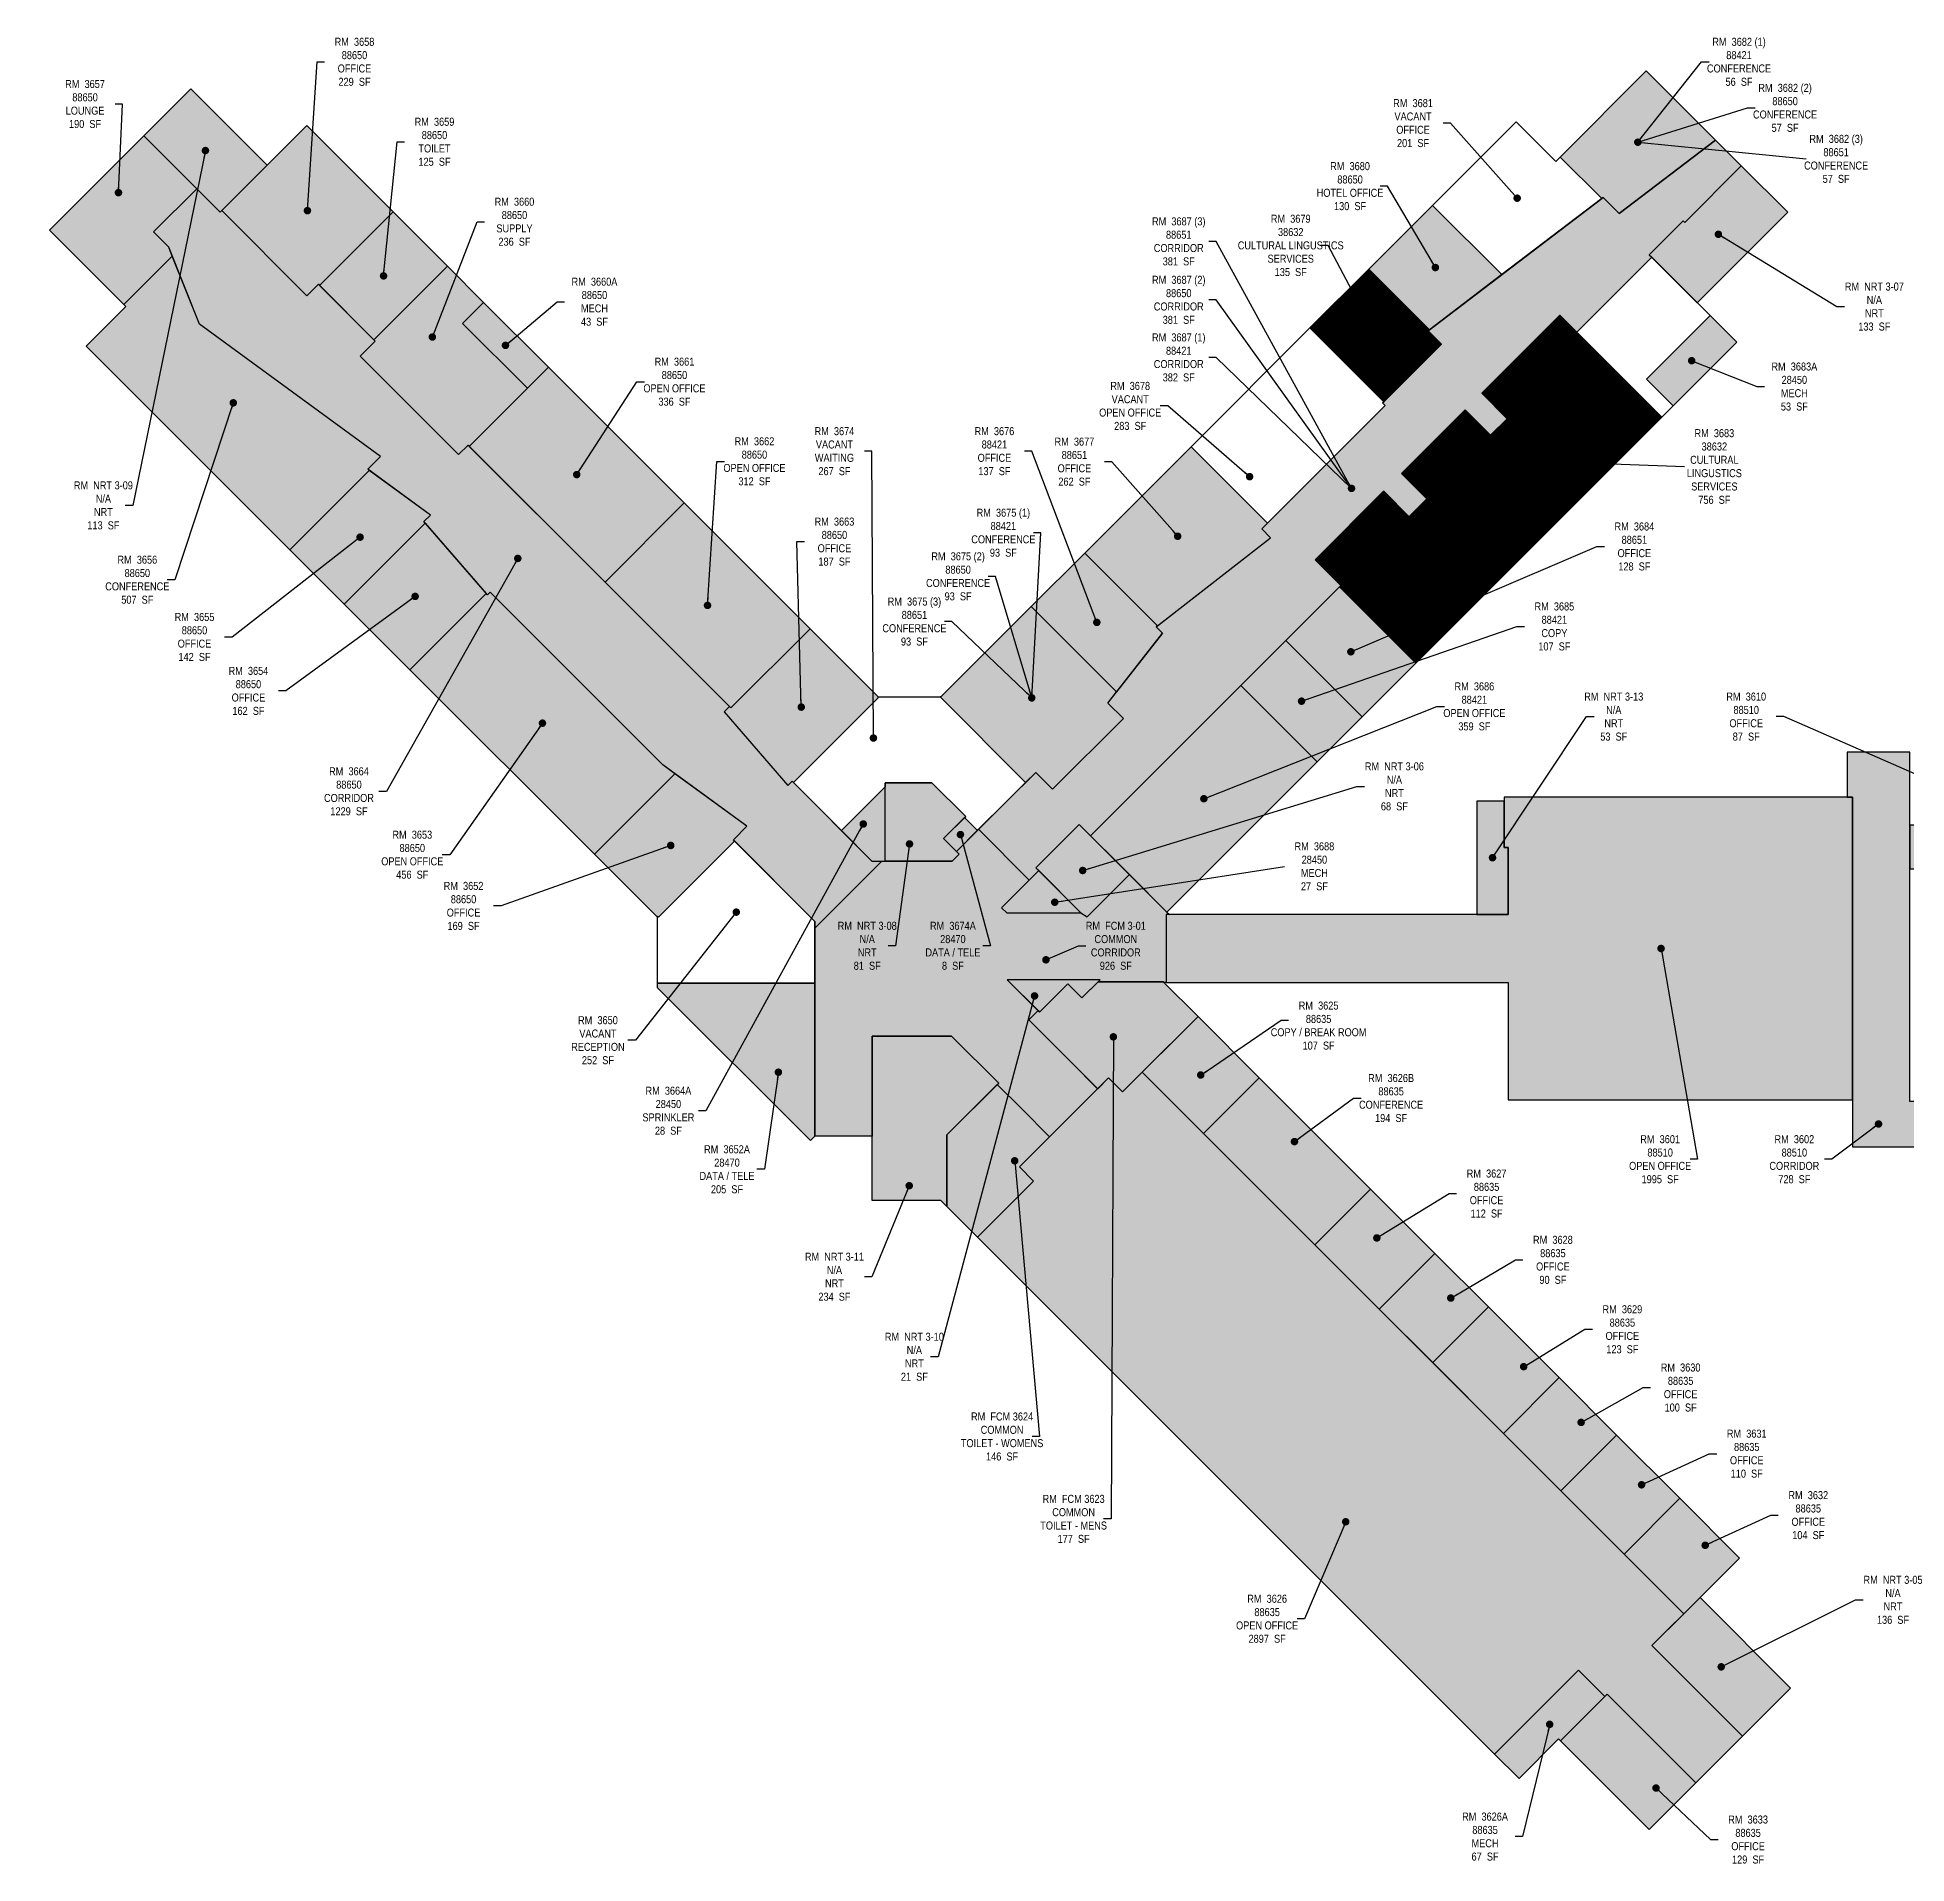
# Model space of a CAD drawing. Header units: inches. Extents: x -3176 to 3496, y 183 to 2924.
# Drawn here: x -3176 to -371, y 183 to 2924 of the extents above; entities that cross this region are included whole.
import ezdxf

# ---------------------------------------------------------------- set-up
doc = ezdxf.new("R2010")
doc.units = ezdxf.units.IN
doc.header["$MEASUREMENT"] = 0
for name, color, linetype in [('0-LABEL', 3, 'Continuous'), ('1-NRT', 200, 'Continuous'), ('1-NRT-PTN', 253, 'Continuous'), ('3-FCM', 190, 'Continuous'), ('3-FCM-PTN', 9, 'Continuous'), ('4-OCC', 6, 'Continuous'), ('4-OCC-PTN', 95, 'Continuous'), ('4-VACANT', 60, 'Continuous')]:
    doc.layers.add(name, color=color, linetype=linetype)
doc.styles.add('ArialN', font='ARIALN.TTF')
doc.dimstyles.new('AB-120', dxfattribs={"dimscale": 120, "dimtxt": 0.125, "dimasz": 0.09375, "dimexe": 0.0625, "dimexo": 0.125, "dimgap": 0.375, "dimtad": 0, "dimtih": 1, "dimtoh": 1, "dimdec": 4, "dimrnd": 0.0625, "dimzin": 0, "dimdsep": 46, "dimlunit": 4, "dimtxsty": 'ArialN', "dimblk": 'ARCHTICK', "dimcen": 0.09375, "dimclrd": 256, "dimclre": 256, "dimclrt": 256, "dimadec": 0, "dimazin": 0, "dimtfac": 1, "dimtdec": 4, "dimtofl": 0, "dimtmove": 2, "dimatfit": 3, "dimldrblk": 'DOT', "dimfxl": 0, "dimfrac": 2, "dimtolj": 1, "dimtzin": 0, "dimlwd": -1, "dimlwe": -1, "dimarcsym": 0})

# ---------------------------------------------------------------- blocks, each defined once
blk = doc.blocks.new('_ArchTick')
at = {"const_width": 0.15}
blk.add_lwpolyline([(-0.5, -0.5), (0.5, 0.5)], dxfattribs=at)
blk = doc.blocks.new('_Dot')
at = {"lineweight": -2}
blk.add_line((-0.5, 0), (-1, 0), dxfattribs=at)
at = {"const_width": 0.5}
blk.add_lwpolyline([(-0.25, 0, 1), (0.25, 0, 1)], format="xyb", close=True, dxfattribs=at)

msp = doc.modelspace()

# ---------------------------------------------------------------- hatches: boundary and pattern name
at = {"layer": '1-NRT-PTN'}
for points in [[(-2830.8, 2731.9), (-2945.3, 2846.5), (-3016, 2775.8), (-2901.5, 2661.2)], [(-549.8, 2661.2), (-619.4, 2730.9), (-704.3, 2646), (-706.7, 2648.5), (-757.6, 2597.6), (-685.5, 2525.5)], [(-1816.2, 1721.5), (-1792.8, 1698.1), (-1803.3, 1687.7), (-1833.3, 1687.7), (-1903.8, 1687.7), (-1903.8, 1805.3), (-1833.6, 1805.3), (-1782.9, 1754.7)], [(-1016.1, 1708), (-1016.1, 1607.5), (-969.1, 1607.5), (-969.1, 1708), (-975.1, 1708), (-975.1, 1777.8), (-1016.1, 1777.8)], [(-1537.2, 1667.4), (-1612.5, 1742.7), (-1677.6, 1677.6), (-1610.1, 1610.1), (-1600.5, 1604.2)], [(-1581.4, 1509.5), (-1720.6, 1509.5), (-1672.2, 1461.1), (-1629.8, 1503.5), (-1608.6, 1482.3)], [(-1804, 1425.1), (-1733.4, 1354.6), (-1811.1, 1277), (-1811.1, 1169.2), (-1820.1, 1178.2), (-1923, 1178.2), (-1923, 1425.1)], [(-753.4, 510.3), (-617.6, 374.6), (-545.5, 446.7), (-681.3, 582.5)]]:
    msp.add_hatch(color=256, dxfattribs=at).paths.add_polyline_path(points)
at = {"layer": '3-FCM-PTN'}
for points in [[(-2009, 1275), (-2009, 1587.2), (-1908.6, 1687.7), (-1803.3, 1687.7), (-1792.8, 1698.1), (-1796.7, 1702), (-1763.5, 1735.3), (-1687.5, 1659.2), (-1729.2, 1617.5), (-1721.2, 1610.1), (-1610.1, 1610.1), (-1600.5, 1604.2), (-1537.2, 1667.4), (-1481, 1611.2), (-1477.1, 1607.5), (-1482.2, 1607.5), (-1482.2, 1505.4), (-1485.4, 1505.4), (-1486.6, 1506.5), (-1584.4, 1506.5), (-1581.4, 1509.5), (-1581.4, 1509.5), (-1720.6, 1509.5), (-1674.3, 1463.2), (-1688.2, 1449.4), (-1624.6, 1385.7), (-1585, 1346.1), (-1657.1, 1274), (-1698.8, 1315.7), (-1735.6, 1352.5), (-1733.4, 1354.6), (-1804, 1425.1), (-1923, 1425.1), (-1923, 1275)], [(-1434.3, 1454.3), (-1547.5, 1341.2), (-1568.7, 1362.4), (-1584.9, 1346.1), (-1624.6, 1385.7), (-1688.2, 1449.4), (-1674.3, 1463.2), (-1672.2, 1461.1), (-1629.8, 1503.5), (-1608.6, 1482.3), (-1584.4, 1506.5), (-1486.6, 1506.5)], [(-1735.6, 1352.5), (-1698.8, 1315.7), (-1657.1, 1274), (-1702.3, 1228.7), (-1681.1, 1207.5), (-1765.3, 1123.4), (-1811.1, 1169.2), (-1811.1, 1277)]]:
    msp.add_hatch(color=256, dxfattribs=at).paths.add_polyline_path(points)
at = {"layer": '4-OCC-PTN'}
for color, points in [(192, [(-802.6, 2659.5), (-826.5, 2683.4), (-828.8, 2681.7), (-891.2, 2744.1), (-761.9, 2873.4), (-658.1, 2769.5)]), (185, [(-2754, 2553.4), (-2752.1, 2551.4), (-2641.8, 2661.7), (-2771.4, 2791.3), (-2899, 2663.7), (-2771.4, 2536.1)]), (185, [(-2936.5, 2696.3), (-3016, 2775.8), (-3157.4, 2634.3), (-3045.9, 2522.8), (-2973.1, 2595.6), (-2978.4, 2609), (-3001.1, 2631.7)]), (185, [(-2529.5, 2311.9), (-2543.7, 2297.7), (-2691.3, 2445.3), (-2668.6, 2468), (-2754, 2553.4), (-2771.4, 2536.1), (-2899, 2663.7), (-2901.5, 2661.2), (-2936.5, 2696.3), (-3001.1, 2631.7), (-2978.4, 2609), (-2932.3, 2493.2), (-2661, 2294.7), (-2680, 2275.6), (-2585.9, 2206.7), (-2595.7, 2197), (-2500.5, 2087.1), (-2496.3, 2091.3), (-2237.1, 1832.1), (-2111, 1739.8), (-2131.4, 1719.4), (-2009, 1596.9), (-2009, 1587.2), (-1908.6, 1687.7), (-1923.7, 1687.7), (-2043.4, 1807.4), (-2049.6, 1801.1), (-2145.2, 1911.4), (-2137.1, 1919.5)]), (185, [(-1178.1, 2575.9), (-1082.4, 2671.6), (-978.5, 2567.7), (-1087.2, 2485)]), (185, [(-2752.1, 2551.4), (-2641.8, 2661.7), (-2560.3, 2580.3), (-2670.6, 2469.9)]), (185, [(-2973.1, 2595.6), (-3045.9, 2522.8), (-3042.9, 2519.8), (-3102.3, 2460.4), (-2796.8, 2154.9), (-2677.8, 2274), (-2680, 2275.6), (-2661, 2294.7), (-2932.3, 2493.2)]), (185, [(-2668.6, 2468), (-2691.3, 2445.3), (-2543.7, 2297.7), (-2529.5, 2311.9), (-2527.6, 2310), (-2440.5, 2397.1), (-2537.7, 2494.3), (-2506.1, 2525.9), (-2560.3, 2580.3), (-2670.6, 2469.9)]), (185, [(-2408.8, 2428.8), (-2506.1, 2525.9), (-2537.7, 2494.3), (-2440.5, 2397.1)]), (55, [(-761.5, 2410.9), (-666.2, 2506.2), (-626.1, 2466.1), (-721.4, 2370.8)]), (185, [(-2205.2, 2225.1), (-2408.8, 2428.8), (-2527.6, 2310), (-2324, 2106.4)]), (137, [(-1325.5, 2172.7), (-1338.9, 2186), (-1330.1, 2194.9), (-1444.6, 2309.4), (-1604.2, 2149.8), (-1495.1, 2040.7)]), (185, [(-2595.7, 2197), (-2585.9, 2206.7), (-2677.8, 2274), (-2796.8, 2154.9), (-2715.3, 2073.4), (-2593.9, 2194.9)]), (185, [(-2135.2, 1917.5), (-2324, 2106.4), (-2205.2, 2225.1), (-2016.4, 2036.3)]), (185, [(-2593.9, 2194.9), (-2502.3, 2089.2), (-2616.7, 1974.8), (-2715.3, 2073.4)]), (192, [(-1604.2, 2149.8), (-1495.1, 2040.7), (-1497.3, 2039), (-1487.9, 2029.6), (-1556.6, 1941.7), (-1684.5, 2069.5)]), (185, [(-2339.8, 1698), (-2219, 1818.8), (-2237.1, 1832.1), (-2496.3, 2091.3), (-2500.5, 2087.1), (-2502.3, 2089.2), (-2616.7, 1974.8)]), (137, [(-1188.1, 1904.1), (-1302.6, 2018.6), (-1222, 2099.2), (-1107.5, 1984.7)]), (192, [(-1556.6, 1941.7), (-1684.5, 2069.5), (-1820.1, 1934), (-1821.1, 1934), (-1820.6, 1933.4), (-1693, 1805.8), (-1677.9, 1820.8), (-1652.5, 1795.4), (-1546.4, 1901.4), (-1569.8, 1924.8)]), (185, [(-1914.3, 1932.6), (-1914, 1934), (-2016.4, 2036.3), (-2135.2, 1917.5), (-2137.1, 1919.5), (-2145.2, 1911.4), (-2049.6, 1801.1), (-2043.4, 1807.4), (-2041.4, 1805.5)]), (192, [(-1370.2, 1951.1), (-1302.6, 2018.6), (-1188.1, 1904.1), (-1255.6, 1836.6)]), (192, [(-1255.6, 1836.6), (-1481, 1611.2), (-1595.5, 1725.7), (-1370.2, 1951.1)]), (193, [(-366.6, 1851.1), (-460.5, 1851.1), (-460.5, 1783.5), (-452.5, 1783.5), (-452.5, 1329.5), (-452.5, 1259), (-137.8, 1259), (-137.8, 1741.7), (-366.6, 1741.7), (-366.6, 1676.2), (-203.1, 1676.2), (-203.1, 1327.1), (-366.6, 1327.1)]), (185, [(-2219, 1818.8), (-2339.8, 1698), (-2246.2, 1604.3), (-2245.2, 1605.2), (-2243.5, 1603.4), (-2129.5, 1717.4), (-2131.4, 1719.4), (-2111, 1739.8)]), (55, [(-1903.8, 1798.9), (-1969.3, 1733.3), (-1923.7, 1687.7), (-1903.8, 1687.7), (-1903.8, 1694.7)]), (193, [(-975.1, 1783.5), (-975.1, 1708), (-969.1, 1708), (-969.1, 1607.5), (-1477.1, 1607.5), (-1478.3, 1607.5), (-1482.2, 1607.5), (-1482.2, 1505.4), (-969.1, 1505.4), (-969.1, 1329.5), (-452.5, 1329.5), (-452.5, 1783.5), (-969.1, 1783.5)]), (62, [(-1796.7, 1702), (-1816.2, 1721.5), (-1784.9, 1752.8), (-1765.4, 1733.3)]), (55, [(-1721.2, 1610.1), (-1610.1, 1610.1), (-1673.3, 1673.4), (-1729.2, 1617.5)]), (62, [(-2009, 1275), (-2015.9, 1268.1), (-2245.2, 1497.4), (-2245.2, 1504.6), (-2009, 1504.6)]), (131, [(-1434.3, 1454.3), (-1342.6, 1362.6), (-1426.2, 1279), (-1518, 1370.7)]), (131, [(-1681.1, 1207.5), (-1765.3, 1123.4), (-989.6, 347.7), (-863.7, 473.6), (-824.1, 434), (-820.5, 437.6), (-687.5, 304.7), (-617.6, 374.6), (-753.4, 510.3), (-705.5, 558.2), (-1518, 1370.7), (-1547.5, 1341.2), (-1568.7, 1362.4), (-1657.1, 1274), (-1702.3, 1228.7)]), (131, [(-1426.2, 1279), (-1259.2, 1111.9), (-1175.5, 1195.5), (-1342.6, 1362.6)]), (131, [(-1259.2, 1111.9), (-1162.5, 1015.2), (-1078.9, 1098.9), (-1175.5, 1195.5)]), (131, [(-1162.5, 1015.2), (-1082.3, 935), (-998.6, 1018.6), (-1078.9, 1098.9)]), (131, [(-1082.3, 935), (-976.1, 828.9), (-892.5, 912.5), (-998.6, 1018.6)]), (131, [(-976.1, 828.9), (-890, 742.8), (-806.4, 826.4), (-892.5, 912.5)]), (131, [(-890, 742.8), (-795, 647.8), (-711.4, 731.4), (-806.4, 826.4)]), (131, [(-795, 647.8), (-705.5, 558.2), (-621.9, 641.8), (-711.4, 731.4)]), (131, [(-952.8, 310.9), (-989.6, 347.7), (-863.7, 473.6), (-824.1, 434), (-890.6, 367.5), (-893.4, 370.3)]), (131, [(-820.5, 437.6), (-890.6, 367.5), (-757.6, 234.6), (-687.5, 304.7)])]:
    msp.add_hatch(color=color, dxfattribs=at).paths.add_polyline_path(points)
h = msp.add_hatch(dxfattribs=at)
h.set_pattern_fill('ANSI31', color=192)
h.paths.add_polyline_path([(-1155.8, 2242.5), (-1117.6, 2204.4), (-1090.9, 2231.1), (-1129.1, 2269.3), (-1033.6, 2364.7), (-995.4, 2326.6), (-970.5, 2351.5), (-1008.7, 2389.7), (-891.5, 2506.9), (-866, 2481.4), (-753.8, 2593.7), (-757.6, 2597.6), (-706.7, 2648.5), (-704.3, 2646), (-619.4, 2730.9), (-658.1, 2769.5), (-802.6, 2659.5), (-826.5, 2683.4), (-1089.2, 2483.4), (-1069.2, 2463.5), (-1157.5, 2375.2), (-1153.6, 2371.3), (-1338.9, 2186), (-1325.5, 2172.7), (-1495.4, 2040.4), (-1497.3, 2039), (-1487.9, 2029.6), (-1569.8, 1924.8), (-1546.4, 1901.4), (-1652.5, 1795.4), (-1677.9, 1820.8), (-1693, 1805.8), (-1763.5, 1735.3), (-1687.5, 1659.2), (-1673.3, 1673.4), (-1677.6, 1677.6), (-1612.5, 1742.7), (-1595.5, 1725.7), (-1220.1, 2101.2), (-1258.6, 2139.7)])
h = msp.add_hatch(dxfattribs=at)
h.set_pattern_fill('ANSI31')
h.paths.add_polyline_path([(-1089.2, 2483.4), (-1087.2, 2485), (-1178.1, 2575.9), (-1266.4, 2487.6), (-1155.7, 2377), (-1069.2, 2463.5)])
h = msp.add_hatch(dxfattribs=at)
h.set_pattern_fill('ANSI31')
h.paths.add_polyline_path([(-738.4, 2353.8), (-891.5, 2506.9), (-1008.7, 2389.7), (-970.5, 2351.5), (-995.4, 2326.6), (-1033.6, 2364.7), (-1129.1, 2269.3), (-1090.9, 2231.1), (-1117.7, 2204.3), (-1155.8, 2242.5), (-1258.6, 2139.7), (-1220.1, 2101.2), (-1222, 2099.2), (-1107.5, 1984.7)])

# ---------------------------------------------------------------- linework, layer by layer
at = {"layer": '1-NRT'}
for points in [[(-2830.8, 2731.9), (-2945.3, 2846.5), (-3016, 2775.8), (-2901.5, 2661.2), (-2830.8, 2731.9)], [(-549.8, 2661.2), (-619.4, 2730.9), (-704.3, 2646), (-706.7, 2648.5), (-757.6, 2597.6), (-685.5, 2525.5), (-549.8, 2661.2)], [(-1016.1, 1708), (-1016.1, 1607.5), (-969.1, 1607.5), (-969.1, 1708), (-975.1, 1708), (-975.1, 1777.8), (-1016.1, 1777.8), (-1016.1, 1708)], [(-1537.2, 1667.4), (-1612.5, 1742.7), (-1677.6, 1677.6), (-1610.1, 1610.1), (-1600.5, 1604.2), (-1537.2, 1667.4)]]:
    msp.add_lwpolyline(points, dxfattribs=at)
for points in [[(-1816.2, 1721.5), (-1792.8, 1698.1), (-1792.8, 1698.1), (-1803.3, 1687.7), (-1803.3, 1687.7), (-1833.3, 1687.7), (-1903.8, 1687.7), (-1903.8, 1805.3), (-1833.6, 1805.3), (-1782.9, 1754.7)], [(-1581.4, 1509.5), (-1720.6, 1509.5), (-1672.2, 1461.1), (-1629.8, 1503.5), (-1608.6, 1482.3), (-1581.4, 1509.5)], [(-1804, 1425.1), (-1804, 1425.1), (-1733.4, 1354.6), (-1811.1, 1277), (-1811.1, 1169.2), (-1820.1, 1178.2), (-1923, 1178.2), (-1923, 1425.1)], [(-753.4, 510.3), (-617.6, 374.6), (-545.5, 446.7), (-681.3, 582.5)]]:
    msp.add_lwpolyline(points, close=True, dxfattribs=at)
at = {"layer": '3-FCM'}
msp.add_lwpolyline([(-2009, 1275), (-2009, 1587.2), (-1908.6, 1687.7), (-1908.6, 1687.7), (-1803.3, 1687.7), (-1792.8, 1698.1), (-1796.7, 1702), (-1763.5, 1735.3), (-1687.5, 1659.2), (-1729.2, 1617.5), (-1721.2, 1610.1), (-1610.1, 1610.1), (-1600.5, 1604.2), (-1537.2, 1667.4), (-1481, 1611.2), (-1477.1, 1607.5), (-1482.2, 1607.5), (-1482.2, 1505.4), (-1485.4, 1505.4), (-1486.6, 1506.5), (-1584.4, 1506.5), (-1581.4, 1509.5), (-1581.4, 1509.5), (-1720.6, 1509.5), (-1674.3, 1463.2), (-1674.3, 1463.2), (-1688.2, 1449.4), (-1688.2, 1449.4), (-1624.6, 1385.7), (-1624.6, 1385.7), (-1624.6, 1385.7), (-1585, 1346.1), (-1657.1, 1274), (-1698.8, 1315.7), (-1698.8, 1315.7), (-1735.6, 1352.5), (-1733.4, 1354.6), (-1733.4, 1354.6), (-1804, 1425.1), (-1923, 1425.1), (-1923, 1275), (-1923, 1275)], close=True, dxfattribs=at)
for points in [[(-1434.3, 1454.3), (-1547.5, 1341.2), (-1568.7, 1362.4), (-1584.9, 1346.1), (-1624.6, 1385.7), (-1624.6, 1385.7), (-1688.2, 1449.4), (-1674.3, 1463.2), (-1672.2, 1461.1), (-1629.8, 1503.5), (-1608.6, 1482.3), (-1584.4, 1506.5), (-1486.6, 1506.5), (-1434.3, 1454.3)], [(-1735.6, 1352.5), (-1698.8, 1315.7), (-1698.8, 1315.7), (-1657.1, 1274), (-1702.3, 1228.7), (-1681.1, 1207.5), (-1681.1, 1207.5), (-1765.3, 1123.4), (-1765.3, 1123.4), (-1811.1, 1169.2), (-1811.1, 1169.2), (-1811.1, 1277), (-1735.6, 1352.5)]]:
    msp.add_lwpolyline(points, dxfattribs=at)
at = {"layer": '4-OCC'}
for points in [[(-802.6, 2659.5), (-826.5, 2683.4), (-828.8, 2681.7), (-891.2, 2744.1), (-761.9, 2873.4), (-658.1, 2769.5), (-658.1, 2769.5), (-658.1, 2769.5), (-658.1, 2769.5)], [(-2754, 2553.4), (-2752.1, 2551.4), (-2641.8, 2661.7), (-2771.4, 2791.3), (-2899, 2663.7), (-2771.4, 2536.1), (-2771.4, 2536.1), (-2771.4, 2536.1)], [(-1652.5, 1795.4), (-1546.4, 1901.4), (-1569.8, 1924.8), (-1487.9, 2029.6), (-1497.3, 2039), (-1325.5, 2172.7), (-1338.9, 2186), (-1153.6, 2371.3), (-1157.5, 2375.2), (-1069.2, 2463.5), (-1089.2, 2483.4), (-826.5, 2683.4), (-802.6, 2659.5), (-658.1, 2769.5), (-619.4, 2730.9), (-704.3, 2646), (-706.7, 2648.5), (-757.6, 2597.6), (-753.8, 2593.7), (-866, 2481.4), (-891.5, 2506.9), (-1008.7, 2389.7), (-970.5, 2351.5), (-995.4, 2326.6), (-1033.6, 2364.7), (-1129.1, 2269.3), (-1090.9, 2231.1), (-1117.6, 2204.4), (-1155.8, 2242.5), (-1258.6, 2139.7), (-1220.1, 2101.2), (-1595.5, 1725.7), (-1612.5, 1742.7), (-1677.6, 1677.6), (-1673.3, 1673.4), (-1687.5, 1659.2), (-1763.5, 1735.3), (-1677.9, 1820.8)], [(-2009, 1596.9), (-2131.4, 1719.4), (-2111, 1739.8), (-2237.1, 1832.1), (-2496.3, 2091.3), (-2500.5, 2087.1), (-2595.7, 2197), (-2585.9, 2206.7), (-2680, 2275.6), (-2661, 2294.7), (-2932.3, 2493.2), (-2978.4, 2609), (-3001.1, 2631.7), (-2936.5, 2696.3), (-2901.5, 2661.2), (-2899, 2663.7), (-2771.4, 2536.1), (-2754, 2553.4), (-2668.6, 2468), (-2691.3, 2445.3), (-2543.7, 2297.7), (-2529.5, 2311.9), (-2137.1, 1919.5), (-2145.2, 1911.4), (-2049.6, 1801.1), (-2043.4, 1807.4), (-1923.7, 1687.7), (-1908.6, 1687.7), (-2009, 1587.2)], [(-1178.1, 2575.9), (-1082.4, 2671.6), (-978.5, 2567.7), (-1087.2, 2485)], [(-2595.7, 2197), (-2585.9, 2206.7), (-2677.8, 2274), (-2796.8, 2154.9), (-2715.3, 2073.4), (-2593.9, 2194.9), (-2595.7, 2197)], [(-2135.2, 1917.5), (-2135.2, 1917.5), (-2135.2, 1917.5), (-2324, 2106.4), (-2205.2, 2225.1), (-2016.4, 2036.3)], [(-1604.2, 2149.8), (-1495.1, 2040.7), (-1497.3, 2039), (-1487.9, 2029.6), (-1556.6, 1941.7), (-1684.5, 2069.5)], [(-975.1, 1783.5), (-975.1, 1708), (-969.1, 1708), (-969.1, 1607.5), (-1477.1, 1607.5), (-1478.3, 1607.5), (-1482.2, 1607.5), (-1482.2, 1505.4), (-969.1, 1505.4), (-969.1, 1329.5), (-452.5, 1329.5), (-452.5, 1329.5), (-452.5, 1329.5), (-452.5, 1783.5), (-452.5, 1783.5), (-452.5, 1783.5), (-969.1, 1783.5)], [(-1796.7, 1702), (-1816.2, 1721.5), (-1784.9, 1752.8), (-1765.4, 1733.3)], [(-2009, 1275), (-2015.9, 1268.1), (-2245.2, 1497.4), (-2245.2, 1504.6), (-2009, 1504.6)], [(-1434.3, 1454.3), (-1342.6, 1362.6), (-1426.2, 1279), (-1518, 1370.7)], [(-1681.1, 1207.5), (-1765.3, 1123.4), (-989.6, 347.7), (-863.7, 473.6), (-824.1, 434), (-820.5, 437.6), (-687.5, 304.7), (-617.6, 374.6), (-753.4, 510.3), (-705.5, 558.2), (-1518, 1370.7), (-1518, 1370.7), (-1518, 1370.7), (-1518, 1370.7), (-1518, 1370.7), (-1518, 1370.7), (-1547.5, 1341.2), (-1568.7, 1362.4), (-1657.1, 1274), (-1657.1, 1274), (-1702.3, 1228.7), (-1681.1, 1207.5)], [(-1426.2, 1279), (-1259.2, 1111.9), (-1175.5, 1195.5), (-1342.6, 1362.6)], [(-1259.2, 1111.9), (-1162.5, 1015.2), (-1078.9, 1098.9), (-1175.5, 1195.5)], [(-1162.5, 1015.2), (-1082.3, 935), (-998.6, 1018.6), (-1078.9, 1098.9)], [(-1082.3, 935), (-976.1, 828.9), (-892.5, 912.5), (-998.6, 1018.6)], [(-976.1, 828.9), (-890, 742.8), (-806.4, 826.4), (-892.5, 912.5)], [(-890, 742.8), (-795, 647.8), (-711.4, 731.4), (-806.4, 826.4)], [(-795, 647.8), (-705.5, 558.2), (-621.9, 641.8), (-711.4, 731.4)], [(-952.8, 310.9), (-989.6, 347.7), (-863.7, 473.6), (-824.1, 434), (-890.6, 367.5), (-893.4, 370.3)]]:
    msp.add_lwpolyline(points, close=True, dxfattribs=at)
for points in [[(-2936.5, 2696.3), (-3016, 2775.8), (-3157.4, 2634.3), (-3045.9, 2522.8), (-3045.9, 2522.8), (-2973.1, 2595.6), (-2978.4, 2609), (-3001.1, 2631.7), (-2936.5, 2696.3)], [(-2752.1, 2551.4), (-2641.8, 2661.7), (-2560.3, 2580.3), (-2670.6, 2469.9), (-2752.1, 2551.4)], [(-2973.1, 2595.6), (-3045.9, 2522.8), (-3042.9, 2519.8), (-3102.3, 2460.4), (-2796.8, 2154.9), (-2677.8, 2274), (-2677.8, 2274), (-2680, 2275.6), (-2680, 2275.6), (-2661, 2294.7), (-2661, 2294.7), (-2661, 2294.7), (-2661, 2294.7), (-2932.3, 2493.2), (-2973.1, 2595.6)], [(-2668.6, 2468), (-2691.3, 2445.3), (-2543.7, 2297.7), (-2529.5, 2311.9), (-2527.6, 2310), (-2440.5, 2397.1), (-2537.7, 2494.3), (-2506.1, 2525.9), (-2560.3, 2580.3), (-2670.6, 2469.9), (-2668.6, 2468)], [(-1107.5, 1984.7), (-721.4, 2370.8), (-721.4, 2370.8), (-761.5, 2410.9), (-666.2, 2506.2), (-753.8, 2593.7), (-866, 2481.4), (-891.5, 2506.9), (-1008.7, 2389.7), (-970.5, 2351.5), (-995.4, 2326.6), (-1033.6, 2364.7), (-1129.1, 2269.3), (-1090.9, 2231.1), (-1117.6, 2204.4), (-1155.8, 2242.5), (-1258.6, 2139.7), (-1220.1, 2101.2), (-1222, 2099.2), (-1107.5, 1984.7)], [(-1069.2, 2463.5), (-1089.2, 2483.4), (-1087.2, 2485), (-1178.1, 2575.9), (-1266.4, 2487.6), (-1266.4, 2487.6), (-1155.7, 2377), (-1069.2, 2463.5)], [(-2408.8, 2428.8), (-2506.1, 2525.9), (-2506.1, 2525.9), (-2537.7, 2494.3), (-2537.7, 2494.3), (-2440.5, 2397.1), (-2408.8, 2428.8)], [(-1258.6, 2139.7), (-1155.9, 2242.6), (-1117.7, 2204.3), (-1090.9, 2231.1), (-1129.1, 2269.3), (-1033.6, 2364.7), (-995.4, 2326.6), (-970.5, 2351.5), (-1008.7, 2389.7), (-891.5, 2506.9), (-738.4, 2353.8), (-1107.5, 1984.7), (-1222, 2099.2), (-1220.1, 2101.2), (-1258.7, 2139.7)], [(-761.5, 2410.9), (-666.2, 2506.2), (-626.1, 2466.1), (-721.4, 2370.8), (-761.5, 2410.9)], [(-866, 2481.4), (-738.4, 2353.8)], [(-2205.2, 2225.1), (-2408.8, 2428.8), (-2408.8, 2428.8), (-2527.6, 2310), (-2527.6, 2310), (-2324, 2106.4), (-2205.2, 2225.1)], [(-1325.5, 2172.7), (-1338.9, 2186), (-1330.1, 2194.9), (-1330.1, 2194.9), (-1444.6, 2309.4), (-1604.2, 2149.8), (-1604.2, 2149.8), (-1495.1, 2040.7), (-1325.5, 2172.7)], [(-2593.9, 2194.9), (-2502.3, 2089.2), (-2502.3, 2089.2), (-2502.3, 2089.2), (-2616.7, 1974.8), (-2715.3, 2073.4), (-2593.9, 2194.9)], [(-2339.8, 1698), (-2219, 1818.8), (-2237.1, 1832.1), (-2496.3, 2091.3), (-2500.5, 2087.1), (-2502.3, 2089.2), (-2616.7, 1974.8), (-2339.8, 1698), (-2339.8, 1698)], [(-1188.1, 1904.1), (-1302.6, 2018.6), (-1222, 2099.2), (-1222, 2099.2), (-1107.5, 1984.7), (-1188.1, 1904.1)], [(-1556.6, 1941.7), (-1684.5, 2069.5), (-1820.1, 1934), (-1821.1, 1934), (-1820.6, 1933.4), (-1693, 1805.8), (-1677.9, 1820.8), (-1652.5, 1795.4), (-1546.4, 1901.4), (-1569.8, 1924.8), (-1556.6, 1941.7)], [(-1914.3, 1932.6), (-1914, 1934), (-2016.4, 2036.3), (-2135.2, 1917.5), (-2137.1, 1919.5), (-2137.1, 1919.5), (-2145.2, 1911.4), (-2049.6, 1801.1), (-2043.4, 1807.4), (-2041.4, 1805.5), (-1914.3, 1932.6), (-1914.3, 1932.6), (-1914.3, 1932.6)], [(-1370.2, 1951.1), (-1302.6, 2018.6), (-1302.6, 2018.6), (-1188.1, 1904.1), (-1255.6, 1836.6), (-1370.2, 1951.1)], [(-1255.6, 1836.6), (-1481, 1611.2), (-1595.5, 1725.7), (-1370.2, 1951.1), (-1370.2, 1951.1), (-1255.6, 1836.6)], [(-366.6, 1851.1), (-460.5, 1851.1), (-460.5, 1783.5), (-452.5, 1783.5), (-452.5, 1329.5), (-452.5, 1259), (-137.8, 1259), (-137.8, 1741.7), (-366.6, 1741.7), (-366.6, 1676.2), (-203.1, 1676.2), (-203.1, 1327.1), (-366.6, 1327.1), (-366.6, 1851.1)], [(-2219, 1818.8), (-2339.8, 1698), (-2246.2, 1604.3), (-2245.2, 1605.2), (-2243.5, 1603.4), (-2129.5, 1717.4), (-2131.4, 1719.4), (-2111, 1739.8), (-2219, 1818.8)], [(-1903.8, 1798.9), (-1969.3, 1733.3), (-1923.7, 1687.7), (-1903.8, 1687.7), (-1903.8, 1694.7), (-1903.8, 1798.9)], [(-1721.2, 1610.1), (-1610.1, 1610.1), (-1673.3, 1673.4), (-1729.2, 1617.5), (-1721.2, 1610.1)], [(-820.5, 437.6), (-890.6, 367.5), (-757.6, 234.6), (-687.5, 304.7), (-820.5, 437.6)]]:
    msp.add_lwpolyline(points, dxfattribs=at)
at = {"layer": '4-VACANT'}
for points in [[(-891.2, 2744.1), (-828.8, 2681.7), (-978.5, 2567.7), (-978.5, 2567.7), (-1082.4, 2671.6), (-957, 2797), (-897.6, 2737.6), (-891.2, 2744.1)], [(-2041.4, 1805.5), (-1914.3, 1932.6), (-1914, 1934), (-1821.1, 1934), (-1693, 1805.8), (-1765.4, 1733.3), (-1784.9, 1752.8), (-1782.9, 1754.7), (-1833.6, 1805.3), (-1903.8, 1805.3), (-1903.8, 1798.9), (-1969.3, 1733.3), (-2041.4, 1805.5)]]:
    msp.add_lwpolyline(points, dxfattribs=at)
for points in [[(-1155.7, 2377), (-1266.4, 2487.6), (-1444.6, 2309.4), (-1330.1, 2194.9), (-1153.6, 2371.3), (-1157.5, 2375.2)], [(-2245.2, 1605.2), (-2243.5, 1603.4), (-2129.5, 1717.4), (-2009, 1596.9), (-2009, 1596.9), (-2009, 1596.9), (-2009, 1504.6), (-2245.2, 1504.6)]]:
    msp.add_lwpolyline(points, close=True, dxfattribs=at)

# ---------------------------------------------------------------- texts
at = {"char_height": 12, "attachment_point": 5, "style": 'ArialN'}
for s, insert, width in [('RM  3679\\P38632\\PCULTURAL LINGUSTICS SERVICES\\P135  SF', (-1295.3, 2611.5), 177.679), ('RM  3683\\P38632\\PCULTURAL LINGUSTICS SERVICES\\P756  SF', (-659.8, 2279.7), 127.027)]:
    msp.add_mtext(s, dxfattribs=dict(at, insert=insert, width=width))
at = {"layer": '0-LABEL', "char_height": 12, "attachment_point": 5, "style": 'ArialN'}
for s, insert in [('RM  3658\\P88650\\POFFICE\\P229  SF', (-2699.8, 2887)), ('RM  3682 (1)\\P88421\\PCONFERENCE\\P56  SF', (-622.8, 2887)), ('RM  3657\\P88650\\PLOUNGE\\P190  SF', (-3104, 2823.7)), ('RM  3682 (2)\\P88650\\PCONFERENCE\\P57  SF', (-553.7, 2817.9)), ('RM  3681\\PVACANT\\POFFICE\\P201  SF', (-1111.8, 2795)), ('RM  3659\\P88650\\PTOILET\\P125  SF', (-2579.8, 2767)), ('RM  3682 (3)\\P88651\\PCONFERENCE\\P57  SF', (-477.1, 2741.3)), ('RM  3680\\P88650\\PHOTEL OFFICE\\P130  SF', (-1206.3, 2700.4)), ('RM  3660\\P88650\\PSUPPLY\\P236  SF', (-2459.8, 2647)), ('RM  3687 (3)\\P88651\\PCORRIDOR\\P381  SF', (-1463.3, 2617.5)), ('RM  3660A\\P88650\\PMECH\\P43  SF', (-2339.8, 2527)), ('RM  3687 (2)\\P88650\\PCORRIDOR\\P381  SF', (-1463.3, 2529.8)), ('RM  NRT 3-07\\PN/A\\PNRT\\P133  SF', (-419.8, 2519.7)), ('RM  3687 (1)\\P88421\\PCORRIDOR\\P382  SF', (-1463.3, 2443.4)), ('RM  3661\\P88650\\POPEN OFFICE\\P336  SF', (-2219.8, 2407)), ('RM  3683A\\P28450\\PMECH\\P53  SF', (-539.8, 2399.7)), ('RM  3678\\PVACANT\\POPEN OFFICE\\P283  SF', (-1536.1, 2370.6)), ('RM  3674\\PVACANT\\PWAITING\\P267  SF', (-1979.8, 2302.7)), ('RM  3676\\P88421\\POFFICE\\P137  SF', (-1739.8, 2302.7)), ('RM  3662\\P88650\\POPEN OFFICE\\P312  SF', (-2099.8, 2287.5)), ('RM  3677\\P88651\\POFFICE\\P262  SF', (-1619.8, 2287)), ('RM  NRT 3-09\\PN/A\\PNRT\\P113  SF', (-3076.5, 2221.4)), ('RM  3675 (1)\\P88421\\PCONFERENCE\\P93  SF', (-1726.4, 2180.4)), ('RM  3663\\P88650\\POFFICE\\P187  SF', (-1979.8, 2167)), ('RM  3684\\P88651\\POFFICE\\P128  SF', (-779.8, 2159.7)), ('RM  3656\\P88650\\PCONFERENCE\\P507  SF', (-3025.6, 2109.8)), ('RM  3675 (2)\\P88650\\PCONFERENCE\\P93  SF', (-1794.3, 2114.9)), ('RM  3675 (3)\\P88651\\PCONFERENCE\\P93  SF', (-1859.8, 2047)), ('RM  3685\\P88421\\PCOPY\\P107  SF', (-899.8, 2039.7)), ('RM  3655\\P88650\\POFFICE\\P142  SF', (-2939.8, 2023.9)), ('RM  3654\\P88650\\POFFICE\\P162  SF', (-2858.9, 1943)), ('RM  3686\\P88421\\POPEN OFFICE\\P359  SF', (-1019.8, 1919.7)), ('RM  NRT 3-13\\PN/A\\PNRT\\P53  SF', (-810.7, 1904.4)), ('RM  3610\\P88510\\POFFICE\\P87  SF', (-612, 1904.4)), ('RM  3664\\P88650\\PCORRIDOR\\P1229  SF', (-2708.1, 1792.3)), ('RM  NRT 3-06\\PN/A\\PNRT\\P68  SF', (-1139.8, 1799.7)), ('RM  3653\\P88650\\POPEN OFFICE\\P456  SF', (-2613.1, 1697.2)), ('RM  3688\\P28450\\PMECH\\P27  SF', (-1259.8, 1679.7)), ('RM  3652\\P88650\\POFFICE\\P169  SF', (-2536.2, 1620.3)), ('RM  NRT 3-08\\PN/A\\PNRT\\P81  SF', (-1930.6, 1560.5)), ('RM  3674A\\P28470\\PDATA / TELE\\P8  SF', (-1802.1, 1560.5)), ('RM  FCM 3-01\\PCOMMON\\PCORRIDOR\\P926  SF', (-1557.7, 1560.5)), ('RM  3625\\P88635\\PCOPY / BREAK ROOM\\P107  SF', (-1253.5, 1440.7)), ('RM  3650\\PVACANT\\PRECEPTION\\P252  SF', (-2334.6, 1418.8)), ('RM  3664A\\P28450\\PSPRINKLER\\P28  SF', (-2228.9, 1313)), ('RM  3626B\\P88635\\PCONFERENCE\\P194  SF', (-1144.7, 1332)), ('RM  3601\\P88510\\POPEN OFFICE\\P1995  SF', (-741.1, 1240.2)), ('RM  3602\\P88510\\PCORRIDOR\\P728  SF', (-539.8, 1240.2)), ('RM  3652A\\P28470\\PDATA / TELE\\P205  SF', (-2141, 1225.1)), ('RM  3627\\P88635\\POFFICE\\P112  SF', (-1001.5, 1188.7)), ('RM  3628\\P88635\\POFFICE\\P90  SF', (-902, 1089.2)), ('RM  NRT 3-11\\PN/A\\PNRT\\P234  SF', (-1979.8, 1063.9)), ('RM  3629\\P88635\\POFFICE\\P123  SF', (-797.8, 985)), ('RM  NRT 3-10\\PN/A\\PNRT\\P21  SF', (-1859.9, 943.8)), ('RM  3630\\P88635\\POFFICE\\P100  SF', (-710.4, 897.6)), ('RM  FCM 3624\\PCOMMON\\PTOILET - WOMENS\\P146  SF', (-1728.3, 824.1)), ('RM  3631\\P88635\\POFFICE\\P110  SF', (-611.2, 798.4)), ('RM  FCM 3623\\PCOMMON\\PTOILET - MENS\\P177  SF', (-1621, 700.5)), ('RM  3632\\P88635\\POFFICE\\P104  SF', (-518.9, 706.1)), ('RM  NRT 3-05\\PN/A\\PNRT\\P136  SF', (-391.8, 579)), ('RM  3626\\P88635\\POPEN OFFICE\\P2897  SF', (-1330.7, 550.6)), ('RM  3626A\\P88635\\PMECH\\P67  SF', (-1003.8, 223.7)), ('RM  3633\\P88635\\POFFICE\\P129  SF', (-609.2, 219.3))]:
    msp.add_mtext(s, dxfattribs=dict(at, insert=insert))

# ---------------------------------------------------------------- leaders
at = {"annotation_type": 0, "has_hookline": 1}
for points, hookline_direction, text_width in [([(-1167.8, 2476.4), (-1239, 2611.5), (-1250.3, 2611.5)], 1, 157.5), ([(-962.4, 2289.2), (-704.8, 2279.7)], 0, 80.8)]:
    msp.add_leader(points, dimstyle='AB-120', dxfattribs=dict(at, hookline_direction=hookline_direction, text_width=text_width))
at = {"layer": '0-LABEL', "annotation_type": 0, "has_hookline": 1}
for points, hookline_direction, text_width in [([(-2770.4, 2663.7), (-2756, 2887), (-2744.8, 2887)], 0, 57.9), ([(-774.6, 2766.4), (-679, 2887), (-667.8, 2887)], 0, 94.8), ([(-3053.9, 2690.7), (-3047.8, 2823.7), (-3059, 2823.7)], 1, 57.9), ([(-774.6, 2766.4), (-609.9, 2817.9), (-598.7, 2817.9)], 0, 94.8), ([(-955.6, 2682.4), (-1055.5, 2795), (-1066.8, 2795)], 1, 56), ([(-2923.4, 2753.9), (-3032.4, 2221.4), (-3043.6, 2221.4)], 1, 86.9), ([(-2656.2, 2565.8), (-2636, 2767), (-2624.8, 2767)], 0, 57.9), ([(-774.6, 2766.4), (-522.1, 2741.3)], 0, 94.8), ([(-1078.3, 2578.3), (-1150.1, 2700.4), (-1161.3, 2700.4)], 1, 98.3), ([(-2583, 2474), (-2516, 2647), (-2504.8, 2647)], 0, 57.9), ([(-1204.1, 2246.9), (-1407.1, 2617.5), (-1418.3, 2617.5)], 1, 78.3), ([(-653.7, 2628.2), (-476, 2519.7), (-464.8, 2519.7)], 0, 86.9), ([(-2473.3, 2461.5), (-2396, 2527), (-2384.8, 2527)], 0, 67.7), ([(-1204.1, 2246.9), (-1407.1, 2529.8), (-1418.3, 2529.8)], 1, 78.3), ([(-1204.1, 2246.9), (-1407.1, 2443.4), (-1418.3, 2443.4)], 1, 78.3), ([(-693.8, 2438.5), (-596, 2399.7), (-584.8, 2399.7)], 0, 67.7), ([(-2366.4, 2267.6), (-2276, 2407), (-2264.8, 2407)], 0, 91.8), ([(-2881.6, 2375.3), (-2969.4, 2109.8), (-2980.6, 2109.8)], 1, 94.8), ([(-1357, 2264.5), (-1479.9, 2370.6), (-1491.1, 2370.6)], 1, 91.8), ([(-1921.3, 1872.3), (-1923.5, 2302.7), (-1934.8, 2302.7)], 1, 57.9), ([(-1586.2, 2045.8), (-1683.5, 2302.7), (-1694.8, 2302.7)], 1, 57.9), ([(-2170.2, 2071.3), (-2156, 2287.5), (-2144.8, 2287.5)], 0, 91.8), ([(-1464.9, 2175.1), (-1563.5, 2287), (-1574.8, 2287)], 1, 57.9), ([(-2691.4, 2173.7), (-2883.5, 2023.9), (-2894.8, 2023.9)], 1, 58), ([(-2029.6, 1918.7), (-2036, 2167), (-2024.8, 2167)], 0, 57.9), ([(-1683.8, 1932.5), (-1670.1, 2180.4), (-1681.4, 2180.4)], 1, 94.8), ([(-1205.1, 2001.7), (-836, 2159.7), (-824.8, 2159.7)], 0, 57.9), ([(-2454.8, 2141.8), (-2651.9, 1792.3), (-2663.1, 1792.3)], 1, 74), ([(-1683.8, 1932.5), (-1738.1, 2114.9), (-1749.3, 2114.9)], 1, 94.8), ([(-2608.8, 2084.8), (-2802.6, 1943), (-2813.9, 1943)], 1, 57.9), ([(-1683.8, 1932.5), (-1803.5, 2047), (-1814.8, 2047)], 1, 94.8), ([(-1279.1, 1927.6), (-956, 2039.7), (-944.8, 2039.7)], 0, 58), ([(-1425.6, 1781.2), (-1076, 1919.7), (-1064.8, 1919.7)], 0, 91.8), ([(-2417.8, 1894.6), (-2556.9, 1697.2), (-2568.1, 1697.2)], 1, 91.8), ([(-992.6, 1692.7), (-851.4, 1904.4), (-840.2, 1904.4)], 0, 86.9), ([(-309.2, 1796.4), (-555.7, 1904.4), (-567, 1904.4)], 1, 57.9), ([(-1607.4, 1673.5), (-1196, 1799.7), (-1184.8, 1799.7)], 0, 86.9), ([(-1936.6, 1743.3), (-2172.7, 1313), (-2183.9, 1313)], 1, 77.1), ([(-2225.4, 1711.1), (-2480, 1620.3), (-2491.2, 1620.3)], 1, 57.8), ([(-1867.2, 1713.4), (-1888, 1560.5), (-1899.3, 1560.5)], 1, 86.9), ([(-1790.8, 1727.4), (-1745.8, 1560.5), (-1757.1, 1560.5)], 1, 80.7), ([(-1649.3, 1625.9), (-1304.8, 1679.7)], 0, 57.9), ([(-2127.1, 1611), (-2278.4, 1418.8), (-2289.6, 1418.8)], 1, 78), ([(-1662.5, 1539.5), (-1613.9, 1560.5), (-1602.7, 1560.5)], 0, 86.5), ([(-739.7, 1556.5), (-684.9, 1240.2), (-696.1, 1240.2)], 1, 91.8), ([(-1679.6, 1485.3), (-1824.3, 943.8), (-1835.5, 943.8)], 1, 86.9), ([(-1430.3, 1366.6), (-1309.8, 1449), (-1298.5, 1449)], 0, 141.9), ([(-1561.3, 1423.9), (-1564.8, 700.5), (-1576, 700.5)], 1, 99), ([(-2063.9, 1370.8), (-2084.7, 1225.1), (-2096, 1225.1)], 1, 80.7), ([(-1289.7, 1266.7), (-1201, 1332), (-1189.7, 1332)], 0, 94.8), ([(-413.5, 1293.1), (-483.5, 1240.2), (-494.8, 1240.2)], 1, 74), ([(-1709.4, 1237.9), (-1672, 824.1), (-1683.3, 824.1)], 1, 122.7), ([(-1867.6, 1200.5), (-1923.5, 1063.9), (-1934.8, 1063.9)], 1, 85), ([(-1166.1, 1122.1), (-1057.8, 1188.7), (-1046.5, 1188.7)], 0, 57.9), ([(-1055.2, 1031.9), (-958.3, 1089.2), (-947, 1089.2)], 0, 57.9), ([(-945.8, 928.9), (-854.1, 985), (-842.8, 985)], 0, 57.9), ([(-859.7, 845.3), (-766.6, 897.6), (-755.4, 897.6)], 0, 57.9), ([(-769, 751.7), (-667.4, 798.4), (-656.2, 798.4)], 0, 56), ([(-1212.8, 696.2), (-1274.5, 550.6), (-1285.7, 550.6)], 1, 91.8), ([(-673.5, 660.9), (-575.2, 706.1), (-563.9, 706.1)], 0, 57.8), ([(-649.5, 478.5), (-448.1, 579), (-436.8, 579)], 0, 87), ([(-906.8, 392.2), (-947.5, 223.7), (-958.8, 223.7)], 1, 67.7), ([(-747.3, 296.6), (-665.4, 219.3), (-654.2, 219.3)], 0, 57.9)]:
    msp.add_leader(points, dimstyle='AB-120', dxfattribs=dict(at, hookline_direction=hookline_direction, text_width=text_width))

doc.saveas('drawing.dxf')
